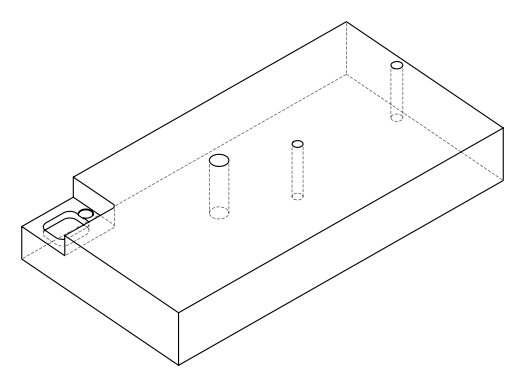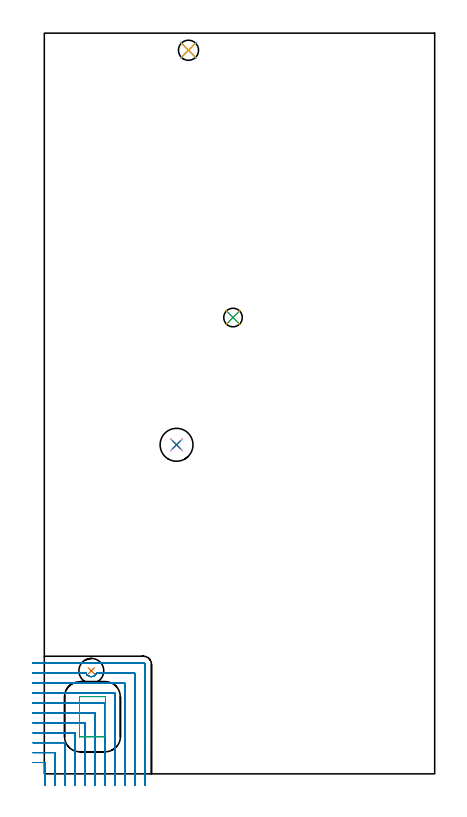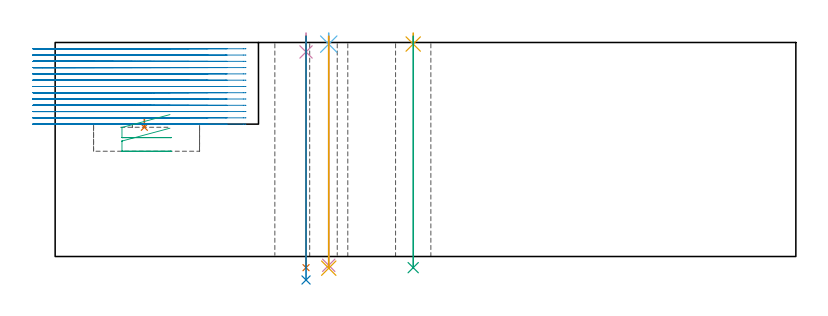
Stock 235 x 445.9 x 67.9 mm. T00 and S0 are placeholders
(PLAN: 11 operations, 8 tool changes, 28.7 min)
(1 INDEXABLE_INSERT_DRILL_BLIND_HOLE_FROM_SOLID | STEP1POCKET | UGT0302_001 | 0.02 min | 4741 mm3)
(2 MILL_CORNER_NOTCH_RECTANGULAR | CORNER_NOTCH_RECTANGULAR | NXT0201_009 | Follow Part, ap 2, ae 75% | 26.49 min | 113593 mm3)
(3 MILL_RECTANGULAR_POCKET | POCKET_RECTANGULAR_STRAIGHT | UGT0201_100 | Follow Part, ap 4.5, ae 75% | 0.56 min | 11581 mm3)
(4 SPOT_DRILL | STEP1HOLE | NXT0321_9005460120000 | 0.05 min | 183 mm3)
(5 SPOT_DRILL_1 | STEP1HOLE_1 | NXT0321_9005460120000 | 0.03 min | 3 mm3)
(6 SPOT_DRILL_2 | STEP1HOLE_2 | NXT0321_9005460120000 | 0.03 min | 1 mm3)
(7 DRILL_THROUGH_HOLE_INTO_CENTER | STEP1HOLE | NXT0301_083 | 0.3 min | 6508 mm3)
(8 DRILL_TO_ENLARGE_THROUGH_HOLE | STEP1HOLE | UGT0301_264 | 0.31 min | 14187 mm3)
(9 DRILL_THROUGH_HOLE_INTO_CENTER_1 | STEP1HOLE_1 | NXT0301_083 | 0.3 min | 6660 mm3)
(10 DRILL_THROUGH_HOLE_INTO_CENTER_2 | STEP1HOLE_2 | NXT0301_042 | 0.29 min | 2655 mm3)
(11 DRILL_TO_ENLARGE_THROUGH_HOLE_1 | STEP1HOLE_2 | NXT0301_092 | 0.3 min | 5118 mm3)
(TOOL UGT0302_001 | Indexable Insert Drill 15mm | D15 PA180 FL50 Z2)
(TOOL NXT0201_009 | ENDMILL 8mm [2P460-0800-NA 1630] | D8 FL26 Z6)
(TOOL UGT0201_100 | End Mill 18 mm | D18 FL22 Z2)
(TOOL NXT0321_9005460120000 | NC Spot Drill, 142deg, 12mm, Carbide, Uncoated | D12 PA142 FL30 Z2)
(TOOL NXT0301_083 | Carbide Drill 11.2mm [860.1-1120-056A1-MM 2214] | D11.2 PA140 FL72 Z2)
(TOOL UGT0301_264 | Twist Drill 19.8 mm | D19.8 PA118 FL140 Z2)
(TOOL NXT0301_042 | Carbide Drill 7.1mm [860.1-0710-057A1-MM 2214] | D7.1 PA140 FL85 Z2)
(TOOL NXT0301_092 | Carbide Drill 12.1mm [860.1-1210-061A1-MM 2214] | D12.1 PA140 FL77 Z2)
(OP 1 INDEXABLE_INSERT_DRILL_BLIND_HOLE_FROM_SOLID)
G17 G21 G94 G90
T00 M6
G54
G17 G0 G90 X28.3 Y62. S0 M3
G43 Z77.9 H0
G94 G81 G98 Z41. F250. R44.
G80
M5
M2
(OP 2 MILL_CORNER_NOTCH_RECTANGULAR)
G17 G21 G94 G90
T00 M6
G54
G17 G0 G90 X0.5 Y-7. S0 M3
G43 Z77.9 H1
Z65.908
G94 G1 Y-4. F250.
Y6.404 F500.
G3 X0.104 Y6.8 R0.4
G1 X-4.
X-7. F250.
G0 Z77.9
X6.5 Y-7.
Z65.908
G1 Y-4.
Y12.404 F500.
G3 X6.104 Y12.8 R0.4
G1 X-4.
X-7. F250.
G0 Z77.9
X12.5 Y-7.
Z65.908
G1 Y-4.
Y18.404 F500.
G3 X12.104 Y18.8 R0.4
G1 X-4.
X-7. F250.
G0 Z77.9
X18.5 Y-7.
Z65.908
G1 Y-4.
Y24.404 F500.
G3 X18.104 Y24.8 R0.4
G1 X-4.
X-7. F250.
G0 Z77.9
X24.5 Y-7.
Z65.908
G1 Y-4.
Y30.404 F500.
G3 X24.104 Y30.8 R0.4
G1 X-4.
X-7. F250.
G0 Z77.9
X30.5 Y-7.
Z65.908
G1 Y-4.
Y36.404 F500.
G3 X30.104 Y36.8 R0.4
G1 X-4.
X-7. F250.
G0 Z77.9
X36.5 Y-7.
Z65.908
G1 Y-4.
Y42.403 F500.
G3 X36.103 Y42.8 R0.4
G1 X-4.
X-7. F250.
G0 Z77.9
X42.5 Y-7.
Z65.908
G1 Y-4.
Y48.403 F500.
G3 X42.103 Y48.8 R0.4
G1 X-4.
X-7. F250.
G0 Z77.9
X48.5 Y-7.
Z65.908
G1 Y-4.
Y54.403 F500.
G3 X48.103 Y54.8 R0.4
G1 X-4.
X-7. F250.
G0 Z77.9
X54.5 Y-7.
Z65.908
G1 Y-4.
Y60.403 F500.
G3 X54.103 Y60.8 R0.4
G1 X31.58
G2 X31.494 Y60.584 R3.524
G1 X31.435 Y60.456
X31.292 Y60.188
X31.276 Y60.162
X30.895 Y59.67
X30.44 Y59.243
G2 X27.115 Y58.713 R3.51
G1 X26.799 Y58.842
X26.238 Y59.175
G2 X25.43 Y60. R3.618
G1 X25.115 Y60.558
G2 X25.018 Y60.8 R3.572
G1 X-4.
X-7. F250.
G0 Z77.9
X60.5 Y-7.
Z65.908
G1 Y-4.
Y66. F500.
G3 X59.7 Y66.8 R0.8
G1 X-4.
X-7. F250.
G0 Z77.9
X0.5 Y-7.
Z63.915
G1 Y-4.
Y6.404 F500.
G3 X0.104 Y6.8 R0.4
G1 X-4.
X-7. F250.
G0 Z77.9
X6.5 Y-7.
Z63.915
G1 Y-4.
Y12.404 F500.
G3 X6.104 Y12.8 R0.4
G1 X-4.
X-7. F250.
G0 Z77.9
X12.5 Y-7.
Z63.915
G1 Y-4.
Y18.404 F500.
G3 X12.104 Y18.8 R0.4
G1 X-4.
X-7. F250.
G0 Z77.9
X18.5 Y-7.
Z63.915
G1 Y-4.
Y24.404 F500.
G3 X18.104 Y24.8 R0.4
G1 X-4.
X-7. F250.
G0 Z77.9
X24.5 Y-7.
Z63.915
G1 Y-4.
Y30.404 F500.
G3 X24.104 Y30.8 R0.4
G1 X-4.
X-7. F250.
G0 Z77.9
X30.5 Y-7.
Z63.915
G1 Y-4.
Y36.404 F500.
G3 X30.104 Y36.8 R0.4
G1 X-4.
X-7. F250.
G0 Z77.9
X36.5 Y-7.
Z63.915
G1 Y-4.
Y42.403 F500.
G3 X36.103 Y42.8 R0.4
G1 X-4.
X-7. F250.
G0 Z77.9
X42.5 Y-7.
Z63.915
G1 Y-4.
Y48.403 F500.
G3 X42.103 Y48.8 R0.4
G1 X-4.
X-7. F250.
G0 Z77.9
X48.5 Y-7.
Z63.915
G1 Y-4.
Y54.403 F500.
G3 X48.103 Y54.8 R0.4
G1 X-4.
X-7. F250.
G0 Z77.9
X54.5 Y-7.
Z63.915
G1 Y-4.
Y60.403 F500.
G3 X54.103 Y60.8 R0.4
G1 X31.58
G2 X31.435 Y60.456 R3.524
G1 X31.292 Y60.188
X31.276 Y60.162
X30.895 Y59.67
X30.44 Y59.243
G2 X27.115 Y58.713 R3.51
G1 X26.799 Y58.842
X26.238 Y59.175
G2 X25.43 Y60. R3.618
G1 X25.115 Y60.558
G2 X25.018 Y60.8 R3.572
G1 X-4.
X-7. F250.
G0 Z77.9
X60.5 Y-7.
Z63.915
G1 Y-4.
Y66. F500.
G3 X59.7 Y66.8 R0.8
G1 X-4.
X-7. F250.
G0 Z77.9
X0.5 Y-7.
Z61.923
G1 Y-4.
Y6.404 F500.
G3 X0.104 Y6.8 R0.4
G1 X-4.
X-7. F250.
G0 Z77.9
X6.5 Y-7.
Z61.923
G1 Y-4.
Y12.404 F500.
G3 X6.104 Y12.8 R0.4
G1 X-4.
X-7. F250.
G0 Z77.9
X12.5 Y-7.
Z61.923
G1 Y-4.
Y18.404 F500.
G3 X12.104 Y18.8 R0.4
G1 X-4.
X-7. F250.
G0 Z77.9
X18.5 Y-7.
Z61.923
G1 Y-4.
Y24.404 F500.
G3 X18.104 Y24.8 R0.4
G1 X-4.
X-7. F250.
G0 Z77.9
X24.5 Y-7.
Z61.923
G1 Y-4.
Y30.404 F500.
G3 X24.104 Y30.8 R0.4
G1 X-4.
X-7. F250.
G0 Z77.9
X30.5 Y-7.
Z61.923
G1 Y-4.
Y36.404 F500.
G3 X30.104 Y36.8 R0.4
G1 X-4.
X-7. F250.
G0 Z77.9
X36.5 Y-7.
Z61.923
G1 Y-4.
Y42.403 F500.
G3 X36.103 Y42.8 R0.4
G1 X-4.
X-7. F250.
G0 Z77.9
X42.5 Y-7.
Z61.923
G1 Y-4.
Y48.403 F500.
G3 X42.103 Y48.8 R0.4
G1 X-4.
X-7. F250.
G0 Z77.9
X48.5 Y-7.
Z61.923
G1 Y-4.
Y54.403 F500.
G3 X48.103 Y54.8 R0.4
G1 X-4.
X-7. F250.
G0 Z77.9
X54.5 Y-7.
Z61.923
G1 Y-4.
Y60.403 F500.
G3 X54.103 Y60.8 R0.4
G1 X31.58
G2 X31.435 Y60.456 R3.524
G1 X31.292 Y60.188
X31.276 Y60.162
X30.895 Y59.67
X30.44 Y59.243
G2 X27.115 Y58.713 R3.51
G1 X26.799 Y58.842
X26.238 Y59.175
G2 X25.43 Y60. R3.618
G1 X25.115 Y60.558
G2 X25.018 Y60.8 R3.572
G1 X-4.
X-7. F250.
G0 Z77.9
X60.5 Y-7.
Z61.923
G1 Y-4.
Y66. F500.
G3 X59.7 Y66.8 R0.8
G1 X-4.
X-7. F250.
G0 Z77.9
X0.5 Y-7.
Z59.931
G1 Y-4.
Y6.404 F500.
G3 X0.104 Y6.8 R0.4
G1 X-4.
X-7. F250.
G0 Z77.9
X6.5 Y-7.
Z59.931
G1 Y-4.
Y12.404 F500.
G3 X6.104 Y12.8 R0.4
G1 X-4.
X-7. F250.
G0 Z77.9
X12.5 Y-7.
Z59.931
G1 Y-4.
Y18.404 F500.
G3 X12.104 Y18.8 R0.4
G1 X-4.
X-7. F250.
G0 Z77.9
X18.5 Y-7.
Z59.931
G1 Y-4.
Y24.404 F500.
G3 X18.104 Y24.8 R0.4
G1 X-4.
X-7. F250.
G0 Z77.9
X24.5 Y-7.
Z59.931
G1 Y-4.
Y30.404 F500.
G3 X24.104 Y30.8 R0.4
G1 X-4.
X-7. F250.
G0 Z77.9
X30.5 Y-7.
Z59.931
G1 Y-4.
Y36.404 F500.
G3 X30.104 Y36.8 R0.4
G1 X-4.
X-7. F250.
G0 Z77.9
X36.5 Y-7.
Z59.931
G1 Y-4.
Y42.403 F500.
G3 X36.103 Y42.8 R0.4
G1 X-4.
X-7. F250.
G0 Z77.9
X42.5 Y-7.
Z59.931
G1 Y-4.
Y48.403 F500.
G3 X42.103 Y48.8 R0.4
G1 X-4.
X-7. F250.
G0 Z77.9
X48.5 Y-7.
Z59.931
G1 Y-4.
Y54.403 F500.
G3 X48.103 Y54.8 R0.4
G1 X-4.
X-7. F250.
G0 Z77.9
X54.5 Y-7.
Z59.931
G1 Y-4.
Y60.403 F500.
G3 X54.103 Y60.8 R0.4
G1 X31.58
G2 X31.435 Y60.456 R3.524
G1 X31.292 Y60.188
X31.276 Y60.162
X30.895 Y59.67
X30.44 Y59.243
G2 X27.115 Y58.713 R3.51
G1 X26.799 Y58.842
X26.238 Y59.175
G2 X25.43 Y60. R3.618
G1 X25.115 Y60.558
G2 X25.018 Y60.8 R3.572
G1 X-4.
X-7. F250.
G0 Z77.9
X60.5 Y-7.
Z59.931
G1 Y-4.
Y66. F500.
G3 X59.7 Y66.8 R0.8
G1 X-4.
X-7. F250.
G0 Z77.9
X0.5 Y-7.
Z57.938
G1 Y-4.
Y6.404 F500.
G3 X0.104 Y6.8 R0.4
G1 X-4.
X-7. F250.
G0 Z77.9
X6.5 Y-7.
Z57.938
G1 Y-4.
Y12.404 F500.
G3 X6.104 Y12.8 R0.4
G1 X-4.
X-7. F250.
G0 Z77.9
X12.5 Y-7.
Z57.938
G1 Y-4.
Y18.404 F500.
G3 X12.104 Y18.8 R0.4
G1 X-4.
X-7. F250.
G0 Z77.9
X18.5 Y-7.
Z57.938
G1 Y-4.
Y24.404 F500.
G3 X18.104 Y24.8 R0.4
G1 X-4.
X-7. F250.
G0 Z77.9
X24.5 Y-7.
Z57.938
G1 Y-4.
Y30.404 F500.
G3 X24.104 Y30.8 R0.4
G1 X-4.
X-7. F250.
G0 Z77.9
X30.5 Y-7.
Z57.938
G1 Y-4.
Y36.404 F500.
G3 X30.104 Y36.8 R0.4
G1 X-4.
X-7. F250.
G0 Z77.9
X36.5 Y-7.
Z57.938
G1 Y-4.
Y42.403 F500.
G3 X36.103 Y42.8 R0.4
G1 X-4.
X-7. F250.
G0 Z77.9
X42.5 Y-7.
Z57.938
G1 Y-4.
Y48.403 F500.
G3 X42.103 Y48.8 R0.4
G1 X-4.
X-7. F250.
G0 Z77.9
X48.5 Y-7.
Z57.938
G1 Y-4.
Y54.403 F500.
G3 X48.103 Y54.8 R0.4
G1 X-4.
X-7. F250.
G0 Z77.9
X54.5 Y-7.
Z57.938
G1 Y-4.
Y60.403 F500.
G3 X54.103 Y60.8 R0.4
G1 X31.58
G2 X31.435 Y60.456 R3.524
G1 X31.292 Y60.188
X31.276 Y60.162
X30.895 Y59.67
X30.44 Y59.243
G2 X27.115 Y58.713 R3.51
G1 X26.799 Y58.842
X26.238 Y59.175
G2 X25.43 Y60. R3.618
G1 X25.115 Y60.558
G2 X25.018 Y60.8 R3.572
G1 X-4.
X-7. F250.
G0 Z77.9
X60.5 Y-7.
Z57.938
G1 Y-4.
Y66. F500.
G3 X59.7 Y66.8 R0.8
G1 X-4.
X-7. F250.
G0 Z77.9
X0.5 Y-7.
Z55.946
G1 Y-4.
Y6.404 F500.
G3 X0.104 Y6.8 R0.4
G1 X-4.
X-7. F250.
G0 Z77.9
X6.5 Y-7.
Z55.946
G1 Y-4.
Y12.404 F500.
G3 X6.104 Y12.8 R0.4
G1 X-4.
X-7. F250.
G0 Z77.9
X12.5 Y-7.
Z55.946
G1 Y-4.
Y18.404 F500.
G3 X12.104 Y18.8 R0.4
G1 X-4.
X-7. F250.
G0 Z77.9
X18.5 Y-7.
Z55.946
G1 Y-4.
Y24.404 F500.
G3 X18.104 Y24.8 R0.4
G1 X-4.
X-7. F250.
G0 Z77.9
X24.5 Y-7.
Z55.946
G1 Y-4.
Y30.404 F500.
G3 X24.104 Y30.8 R0.4
G1 X-4.
X-7. F250.
G0 Z77.9
X30.5 Y-7.
Z55.946
G1 Y-4.
Y36.404 F500.
G3 X30.104 Y36.8 R0.4
G1 X-4.
X-7. F250.
G0 Z77.9
X36.5 Y-7.
Z55.946
G1 Y-4.
Y42.403 F500.
G3 X36.103 Y42.8 R0.4
G1 X-4.
X-7. F250.
G0 Z77.9
X42.5 Y-7.
Z55.946
G1 Y-4.
Y48.403 F500.
G3 X42.103 Y48.8 R0.4
G1 X-4.
X-7. F250.
G0 Z77.9
X48.5 Y-7.
Z55.946
G1 Y-4.
Y54.403 F500.
G3 X48.103 Y54.8 R0.4
G1 X-4.
X-7. F250.
G0 Z77.9
X54.5 Y-7.
Z55.946
G1 Y-4.
Y60.403 F500.
G3 X54.103 Y60.8 R0.4
G1 X31.58
G2 X31.435 Y60.456 R3.524
G1 X31.292 Y60.188
X31.276 Y60.162
X30.895 Y59.67
X30.438 Y59.241
G2 X27.561 Y58.587 R3.51
X27.115 Y58.713 R3.51
G1 X26.799 Y58.842
X26.238 Y59.175
G2 X25.43 Y60. R3.618
G1 X25.115 Y60.558
X25.067 Y60.672
X25.018 Y60.8
X-4.
X-7. F250.
G0 Z77.9
X60.5 Y-7.
Z55.946
G1 Y-4.
Y66. F500.
G3 X59.7 Y66.8 R0.8
G1 X-4.
X-7. F250.
G0 Z77.9
X0.5 Y-7.
Z53.954
G1 Y-4.
Y6.404 F500.
G3 X0.104 Y6.8 R0.4
G1 X-4.
X-7. F250.
G0 Z77.9
X6.5 Y-7.
Z53.954
G1 Y-4.
Y12.404 F500.
G3 X6.104 Y12.8 R0.4
G1 X-4.
X-7. F250.
G0 Z77.9
X12.5 Y-7.
Z53.954
G1 Y-4.
Y18.404 F500.
G3 X12.104 Y18.8 R0.4
G1 X-4.
X-7. F250.
G0 Z77.9
X18.5 Y-7.
Z53.954
G1 Y-4.
Y24.404 F500.
G3 X18.104 Y24.8 R0.4
G1 X-4.
X-7. F250.
G0 Z77.9
X24.5 Y-7.
Z53.954
G1 Y-4.
Y30.404 F500.
G3 X24.104 Y30.8 R0.4
G1 X-4.
X-7. F250.
G0 Z77.9
X30.5 Y-7.
Z53.954
G1 Y-4.
Y36.404 F500.
G3 X30.104 Y36.8 R0.4
G1 X-4.
X-7. F250.
G0 Z77.9
X36.5 Y-7.
Z53.954
G1 Y-4.
Y42.403 F500.
G3 X36.103 Y42.8 R0.4
G1 X-4.
X-7. F250.
G0 Z77.9
X42.5 Y-7.
Z53.954
G1 Y-4.
Y48.403 F500.
G3 X42.103 Y48.8 R0.4
G1 X-4.
X-7. F250.
G0 Z77.9
X48.5 Y-7.
Z53.954
G1 Y-4.
Y54.403 F500.
G3 X48.103 Y54.8 R0.4
G1 X-4.
X-7. F250.
G0 Z77.9
X54.5 Y-7.
Z53.954
G1 Y-4.
Y60.403 F500.
G3 X54.103 Y60.8 R0.4
G1 X31.58
G2 X31.435 Y60.456 R3.524
G1 X31.292 Y60.188
X31.276 Y60.162
X30.895 Y59.67
X30.438 Y59.241
G2 X27.561 Y58.587 R3.51
X27.115 Y58.713 R3.51
G1 X26.799 Y58.842
X26.238 Y59.175
G2 X25.43 Y60. R3.618
G1 X25.115 Y60.558
G2 X25.018 Y60.8 R3.572
G1 X-4.
X-7. F250.
G0 Z77.9
X60.5 Y-7.
Z53.954
G1 Y-4.
Y66. F500.
G3 X59.7 Y66.8 R0.8
G1 X-4.
X-7. F250.
G0 Z77.9
X0.5 Y-7.
Z51.962
G1 Y-4.
Y6.404 F500.
G3 X0.104 Y6.8 R0.4
G1 X-4.
X-7. F250.
G0 Z77.9
X6.5 Y-7.
Z51.962
G1 Y-4.
Y12.404 F500.
G3 X6.104 Y12.8 R0.4
G1 X-4.
X-7. F250.
G0 Z77.9
X12.5 Y-7.
Z51.962
G1 Y-4.
Y18.404 F500.
G3 X12.104 Y18.8 R0.4
G1 X-4.
X-7. F250.
G0 Z77.9
X18.5 Y-7.
Z51.962
G1 Y-4.
Y24.404 F500.
G3 X18.104 Y24.8 R0.4
G1 X-4.
X-7. F250.
G0 Z77.9
X24.5 Y-7.
Z51.962
G1 Y-4.
Y30.404 F500.
G3 X24.104 Y30.8 R0.4
G1 X-4.
X-7. F250.
G0 Z77.9
X30.5 Y-7.
Z51.962
G1 Y-4.
Y36.404 F500.
G3 X30.104 Y36.8 R0.4
G1 X-4.
X-7. F250.
G0 Z77.9
X36.5 Y-7.
Z51.962
G1 Y-4.
Y42.403 F500.
G3 X36.103 Y42.8 R0.4
G1 X-4.
X-7. F250.
G0 Z77.9
X42.5 Y-7.
Z51.962
G1 Y-4.
Y48.403 F500.
G3 X42.103 Y48.8 R0.4
G1 X-4.
X-7. F250.
G0 Z77.9
X48.5 Y-7.
Z51.962
G1 Y-4.
Y54.403 F500.
G3 X48.103 Y54.8 R0.4
G1 X-4.
X-7. F250.
G0 Z77.9
X54.5 Y-7.
Z51.962
G1 Y-4.
Y60.403 F500.
G3 X54.103 Y60.8 R0.4
G1 X31.58
G2 X31.435 Y60.456 R3.524
G1 X31.292 Y60.188
X31.276 Y60.162
X30.895 Y59.67
X30.44 Y59.243
G2 X27.115 Y58.713 R3.51
G1 X26.799 Y58.842
X26.238 Y59.175
G2 X25.43 Y60. R3.618
G1 X25.115 Y60.558
X25.067 Y60.672
X25.018 Y60.8
X-4.
X-7. F250.
G0 Z77.9
X60.5 Y-7.
Z51.962
G1 Y-4.
Y66. F500.
G3 X59.7 Y66.8 R0.8
G1 X-4.
X-7. F250.
G0 Z77.9
X0.5 Y-7.
Z49.969
G1 Y-4.
Y6.404 F500.
G3 X0.104 Y6.8 R0.4
G1 X-4.
X-7. F250.
G0 Z77.9
X6.5 Y-7.
Z49.969
G1 Y-4.
Y12.404 F500.
G3 X6.104 Y12.8 R0.4
G1 X-4.
X-7. F250.
G0 Z77.9
X12.5 Y-7.
Z49.969
G1 Y-4.
Y18.404 F500.
G3 X12.104 Y18.8 R0.4
G1 X-4.
X-7. F250.
G0 Z77.9
X18.5 Y-7.
Z49.969
G1 Y-4.
Y24.404 F500.
G3 X18.104 Y24.8 R0.4
G1 X-4.
X-7. F250.
G0 Z77.9
X24.5 Y-7.
Z49.969
G1 Y-4.
Y30.404 F500.
G3 X24.104 Y30.8 R0.4
G1 X-4.
X-7. F250.
G0 Z77.9
X30.5 Y-7.
Z49.969
G1 Y-4.
Y36.404 F500.
G3 X30.104 Y36.8 R0.4
G1 X-4.
X-7. F250.
G0 Z77.9
X36.5 Y-7.
Z49.969
G1 Y-4.
Y42.403 F500.
G3 X36.103 Y42.8 R0.4
G1 X-4.
X-7. F250.
G0 Z77.9
X42.5 Y-7.
Z49.969
G1 Y-4.
Y48.403 F500.
G3 X42.103 Y48.8 R0.4
G1 X-4.
X-7. F250.
G0 Z77.9
X48.5 Y-7.
Z49.969
G1 Y-4.
Y54.403 F500.
G3 X48.103 Y54.8 R0.4
G1 X-4.
X-7. F250.
G0 Z77.9
X54.5 Y-7.
Z49.969
G1 Y-4.
Y60.403 F500.
G3 X54.103 Y60.8 R0.4
G1 X31.58
G2 X31.435 Y60.456 R3.527
G1 X31.292 Y60.188
X31.276 Y60.162
X30.895 Y59.67
X30.44 Y59.243
G2 X27.115 Y58.713 R3.51
G1 X26.799 Y58.842
X26.238 Y59.175
G2 X25.43 Y60. R3.618
G1 X25.115 Y60.558
G2 X25.018 Y60.8 R3.572
G1 X-4.
X-7. F250.
G0 Z77.9
X60.5 Y-7.
Z49.969
G1 Y-4.
Y66. F500.
G3 X59.7 Y66.8 R0.8
G1 X-4.
X-7. F250.
G0 Z77.9
X0.5 Y-7.
Z47.977
G1 Y-4.
Y6.404 F500.
G3 X0.104 Y6.8 R0.4
G1 X-4.
X-7. F250.
G0 Z77.9
X6.5 Y-7.
Z47.977
G1 Y-4.
Y12.404 F500.
G3 X6.104 Y12.8 R0.4
G1 X-4.
X-7. F250.
G0 Z77.9
X12.5 Y-7.
Z47.977
G1 Y-4.
Y18.404 F500.
G3 X12.104 Y18.8 R0.4
G1 X-4.
X-7. F250.
G0 Z77.9
X18.5 Y-7.
Z47.977
G1 Y-4.
Y24.404 F500.
G3 X18.104 Y24.8 R0.4
G1 X-4.
X-7. F250.
G0 Z77.9
X24.5 Y-7.
Z47.977
G1 Y-4.
Y30.404 F500.
G3 X24.104 Y30.8 R0.4
G1 X-4.
X-7. F250.
G0 Z77.9
X30.5 Y-7.
Z47.977
G1 Y-4.
Y36.404 F500.
G3 X30.104 Y36.8 R0.4
G1 X-4.
X-7. F250.
G0 Z77.9
X36.5 Y-7.
Z47.977
G1 Y-4.
Y42.403 F500.
G3 X36.103 Y42.8 R0.4
G1 X-4.
X-7. F250.
G0 Z77.9
X42.5 Y-7.
Z47.977
G1 Y-4.
Y48.403 F500.
G3 X42.103 Y48.8 R0.4
G1 X-4.
X-7. F250.
G0 Z77.9
X48.5 Y-7.
Z47.977
G1 Y-4.
Y54.403 F500.
G3 X48.103 Y54.8 R0.4
G1 X-4.
X-7. F250.
G0 Z77.9
X54.5 Y-7.
Z47.977
G1 Y-4.
Y60.403 F500.
G3 X54.103 Y60.8 R0.4
G1 X31.58
G2 X31.435 Y60.456 R3.527
G1 X31.292 Y60.188
X31.276 Y60.162
X30.895 Y59.67
X30.44 Y59.243
G2 X27.115 Y58.713 R3.51
G1 X26.799 Y58.842
X26.238 Y59.175
G2 X25.43 Y60. R3.618
G1 X25.115 Y60.558
G2 X25.018 Y60.8 R3.572
G1 X-4.
X-7. F250.
G0 Z77.9
X60.5 Y-7.
Z47.977
G1 Y-4.
Y66. F500.
G3 X59.7 Y66.8 R0.8
G1 X-4.
X-7. F250.
G0 Z77.9
X0.5 Y-7.
Z45.985
G1 Y-4.
Y6.404 F500.
G3 X0.104 Y6.8 R0.4
G1 X-4.
X-7. F250.
G0 Z77.9
X6.5 Y-7.
Z45.985
G1 Y-4.
Y12.404 F500.
G3 X6.104 Y12.8 R0.4
G1 X-4.
X-7. F250.
G0 Z77.9
X12.5 Y-7.
Z45.985
G1 Y-4.
Y18.404 F500.
G3 X12.104 Y18.8 R0.4
G1 X-4.
X-7. F250.
G0 Z77.9
X18.5 Y-7.
Z45.985
G1 Y-4.
Y24.404 F500.
G3 X18.104 Y24.8 R0.4
G1 X-4.
X-7. F250.
G0 Z77.9
X24.5 Y-7.
Z45.985
G1 Y-4.
Y30.404 F500.
G3 X24.104 Y30.8 R0.4
G1 X-4.
X-7. F250.
G0 Z77.9
X30.5 Y-7.
Z45.985
G1 Y-4.
Y36.404 F500.
G3 X30.104 Y36.8 R0.4
G1 X-4.
X-7. F250.
G0 Z77.9
X36.5 Y-7.
Z45.985
G1 Y-4.
Y42.403 F500.
G3 X36.103 Y42.8 R0.4
G1 X-4.
X-7. F250.
G0 Z77.9
X42.5 Y-7.
Z45.985
G1 Y-4.
Y48.403 F500.
G3 X42.103 Y48.8 R0.4
G1 X-4.
X-7. F250.
G0 Z77.9
X48.5 Y-7.
Z45.985
G1 Y-4.
Y54.403 F500.
G3 X48.103 Y54.8 R0.4
G1 X-4.
X-7. F250.
G0 Z77.9
X54.5 Y-7.
Z45.985
G1 Y-4.
Y60.403 F500.
G3 X54.103 Y60.8 R0.4
G1 X31.58
G2 X31.435 Y60.456 R3.524
G1 X31.292 Y60.188
X31.276 Y60.162
X30.895 Y59.67
X30.44 Y59.243
G2 X27.115 Y58.713 R3.51
G1 X26.799 Y58.842
X26.238 Y59.175
G2 X25.43 Y60. R3.618
G1 X25.115 Y60.558
G2 X25.018 Y60.8 R3.572
G1 X-4.
X-7. F250.
G0 Z77.9
X60.5 Y-7.
Z45.985
G1 Y-4.
Y66. F500.
G3 X59.7 Y66.8 R0.8
G1 X-4.
X-7. F250.
G0 Z77.9
X0.5 Y-7.
Z43.992
G1 Y-4.
Y6.404 F500.
G3 X0.104 Y6.8 R0.4
G1 X-4.
X-7. F250.
G0 Z77.9
X6.5 Y-7.
Z43.992
G1 Y-4.
Y12.404 F500.
G3 X6.104 Y12.8 R0.4
G1 X-4.
X-7. F250.
G0 Z77.9
X12.5 Y-7.
Z43.992
G1 Y-4.
Y18.404 F500.
G3 X12.104 Y18.8 R0.4
G1 X-4.
X-7. F250.
G0 Z77.9
X18.5 Y-7.
Z43.992
G1 Y-4.
Y24.404 F500.
G3 X18.104 Y24.8 R0.4
G1 X-4.
X-7. F250.
G0 Z77.9
X24.5 Y-7.
Z43.992
G1 Y-4.
Y30.404 F500.
G3 X24.104 Y30.8 R0.4
G1 X-4.
X-7. F250.
G0 Z77.9
X30.5 Y-7.
Z43.992
G1 Y-4.
Y36.404 F500.
G3 X30.104 Y36.8 R0.4
G1 X-4.
X-7. F250.
G0 Z77.9
X36.5 Y-7.
Z43.992
G1 Y-4.
Y42.403 F500.
G3 X36.103 Y42.8 R0.4
G1 X-4.
X-7. F250.
G0 Z77.9
X42.5 Y-7.
Z43.992
G1 Y-4.
Y48.403 F500.
G3 X42.103 Y48.8 R0.4
G1 X-4.
X-7. F250.
G0 Z77.9
X48.5 Y-7.
Z43.992
G1 Y-4.
Y54.403 F500.
G3 X48.103 Y54.8 R0.4
G1 X-4.
X-7. F250.
G0 Z77.9
X54.5 Y-7.
Z43.992
G1 Y-4.
Y60.403 F500.
G3 X54.103 Y60.8 R0.4
G1 X31.58
G2 X31.435 Y60.456 R3.524
G1 X31.292 Y60.188
X31.276 Y60.162
X30.895 Y59.67
X30.44 Y59.243
G2 X27.115 Y58.713 R3.51
G1 X26.799 Y58.842
X26.238 Y59.175
G2 X25.43 Y60. R3.618
G1 X25.115 Y60.558
G2 X25.018 Y60.8 R3.572
G1 X-4.
X-7. F250.
G0 Z77.9
X60.5 Y-7.
Z43.992
G1 Y-4.
Y66. F500.
G3 X59.7 Y66.8 R0.8
G1 X-4.
X-7. F250.
G0 Z77.9
X0.5 Y-7.
Z42.
G1 Y-4.
Y6.404 F500.
G3 X0.104 Y6.8 R0.4
G1 X-4.
X-7. F250.
G0 Z77.9
X6.5 Y-7.
Z42.
G1 Y-4.
Y12.404 F500.
G3 X6.104 Y12.8 R0.4
G1 X-4.
X-7. F250.
G0 Z77.9
X12.5 Y-7.
Z42.
G1 Y-4.
Y18.404 F500.
G3 X12.104 Y18.8 R0.4
G1 X-4.
X-7. F250.
G0 Z77.9
X18.5 Y-7.
Z42.
G1 Y-4.
Y24.404 F500.
G3 X18.104 Y24.8 R0.4
G1 X-4.
X-7. F250.
G0 Z77.9
X24.5 Y-7.
Z42.
G1 Y-4.
Y30.404 F500.
G3 X24.104 Y30.8 R0.4
G1 X-4.
X-7. F250.
G0 Z77.9
X30.5 Y-7.
Z42.
G1 Y-4.
Y36.404 F500.
G3 X30.104 Y36.8 R0.4
G1 X-4.
X-7. F250.
G0 Z77.9
X36.5 Y-7.
Z42.
G1 Y-4.
Y42.403 F500.
G3 X36.103 Y42.8 R0.4
G1 X-4.
X-7. F250.
G0 Z77.9
X42.5 Y-7.
Z42.
G1 Y-4.
Y48.403 F500.
G3 X42.103 Y48.8 R0.4
G1 X-4.
X-7. F250.
G0 Z77.9
X48.5 Y-7.
Z42.
G1 Y-4.
Y54.403 F500.
G3 X48.103 Y54.8 R0.4
G1 X-4.
X-7. F250.
G0 Z77.9
X54.5 Y-7.
Z42.
G1 Y-4.
Y60.403 F500.
G3 X54.103 Y60.8 R0.4
G1 X31.58
G2 X31.435 Y60.456 R3.527
G1 X31.292 Y60.188
X31.276 Y60.162
X30.895 Y59.67
X30.44 Y59.243
G2 X27.115 Y58.713 R3.51
G1 X26.799 Y58.842
X26.238 Y59.175
G2 X25.43 Y60. R3.618
G1 X25.115 Y60.558
G2 X25.018 Y60.8 R3.572
G1 X-4.
X-7. F250.
G0 Z77.9
X60.5 Y-7.
Z42.
G1 Y-4.
Y66. F500.
G3 X59.7 Y66.8 R0.8
G1 X-4.
X-7. F250.
G0 Z77.9
M5
M2
(OP 3 MILL_RECTANGULAR_POCKET)
G17 G21 G94 G90
T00 M6
G54
G17 G0 G90 X36.428 Y46.5 S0 M3
G43 Z77.9 H0
Z45.025
G94 G1 X21.3 Z40.972 F250.
X21.268 Z40.963
X21.226 Y46.474 Z40.95
X21.2 Y46.432 Z40.936
Y46.4 Z40.928
Y34.4 Z37.712
Y22.4 F500.
X21.205 Y22.345
X21.245 Y22.305
X21.3 Y22.3
X36.7
X36.755 Y22.305
X36.795 Y22.345
X36.8 Y22.4
Y46.4
X36.795 Y46.455
X36.755 Y46.495
X36.7 Y46.5
X21.3
X21.245 Y46.495
X21.205 Y46.455
X21.2 Y46.4
Y34.4
Y33.4
G0 X36.428 Y46.5 Z40.712
G1 X21.3 Z36.659 F250.
X21.268 Z36.65
X21.226 Y46.474 Z36.637
X21.2 Y46.432 Z36.624
Y46.4 Z36.615
Y34.4 Z33.4
Y22.4 F500.
X21.205 Y22.345
X21.245 Y22.305
X21.3 Y22.3
X36.7
X36.755 Y22.305
X36.795 Y22.345
X36.8 Y22.4
Y46.4
X36.795 Y46.455
X36.755 Y46.495
X36.7 Y46.5
X21.3
X21.245 Y46.495
X21.205 Y46.455
X21.2 Y46.4
Y34.4
Y33.4
G0 Z77.9
M5
M2
(OP 4 SPOT_DRILL)
G17 G21 G94 G90
T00 M6
G54
G17 G0 G90 X79.6 Y198.1 S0 M3
G43 Z77.9 H0
G94 G81 G98 Z64.9 F250. R70.9
G80
M5
M2
(OP 5 SPOT_DRILL_1)
G17 G21 G94 G90
T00 M6
G54
G17 G0 G90 X113.6 Y274.7 S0 M3
G43 Z77.9 H0
G94 G81 G98 Z67.409 F250. R70.9
G80
M5
M2
(OP 6 SPOT_DRILL_2)
G17 G21 G94 G90
T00 M6
G54
G17 G0 G90 X86.8 Y435.6 S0 M3
G43 Z77.9 H0
G94 G81 G98 Z67.379 F250. R70.9
G80
M5
M2
(OP 7 DRILL_THROUGH_HOLE_INTO_CENTER)
G17 G21 G94 G90
T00 M6
G54
G17 G0 G90 X79.6 Y198.1 S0 M3
G43 Z77.9 H1
G94 G73 G98 Z-3.538 F250. Q10.205 R69.9
G80
M5
M2
(OP 8 DRILL_TO_ENLARGE_THROUGH_HOLE)
G17 G21 G94 G90
T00 M6
G54
G17 G0 G90 X79.6 Y198.1 S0 M3
G43 Z77.9 H0
G94 G73 G98 Z-7.449 F250. Q18.837 R69.9
G80
M5
M2
(OP 9 DRILL_THROUGH_HOLE_INTO_CENTER_1)
G17 G21 G94 G90
T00 M6
G54
G17 G0 G90 X113.6 Y274.7 S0 M3
G43 Z77.9 H1
G94 G73 G98 Z-3.538 F250. Q10.205 R69.9
G80
M5
M2
(OP 10 DRILL_THROUGH_HOLE_INTO_CENTER_2)
G17 G21 G94 G90
T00 M6
G54
G17 G0 G90 X86.8 Y435.6 S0 M3
G43 Z77.9 H1
G94 G73 G98 Z-2.792 F250. Q7.069 R69.9
G80
M5
M2
(OP 11 DRILL_TO_ENLARGE_THROUGH_HOLE_1)
G17 G21 G94 G90
T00 M6
G54
G17 G0 G90 X86.8 Y435.6 S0 M3
G43 Z77.9 H1
G94 G73 G98 Z-3.702 F250. Q11.934 R69.9
G80
M5
M2
